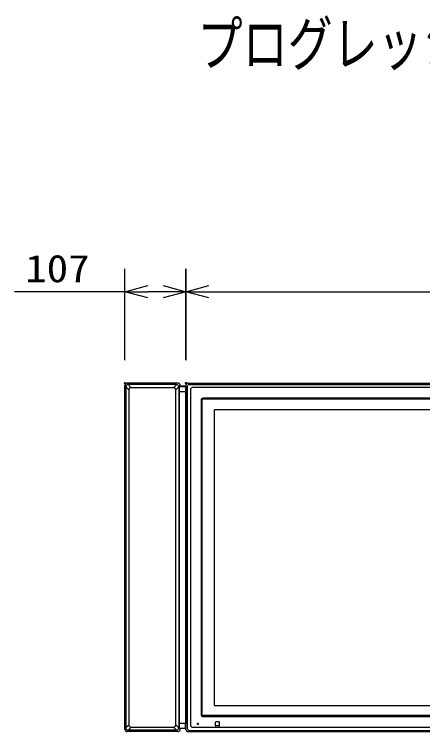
# Model space of a CAD drawing. Units: millimetres, scale not verified. Extents: x -63 to 63, y -57 to 57.
# Drawn here: x -51.5 to -15.8, y -5.4 to 57.4 of the extents above; entities that cross this region are included whole.
import ezdxf
from ezdxf.enums import TextEntityAlignment as Align

# ---------------------------------------------------------------- set-up
doc = ezdxf.new("R2010")
doc.units = ezdxf.units.MM
doc.header["$LTSCALE"] = 0.190236
doc.header["$PDMODE"] = 32
doc.header["$PDSIZE"] = 0.0951
for name, color, linetype in [('0-0_MOJI1', 2, 'Continuous'), ('0-2_GAIKEI', 1, 'Continuous'), ('0-3_WAKU', 3, 'Continuous'), ('0-4_DEFPOINTS', 7, 'Continuous')]:
    doc.layers.add(name, color=color, linetype=linetype)
doc.styles.add('ＭＳ ゴシック', font='')
doc.styles.get('ＭＳ ゴシック').set_extended_font_data('MS Gothic')

# ---------------------------------------------------------------- blocks, each defined once
blk = doc.blocks.new('_OPEN30')
at = {"layer": '0-3_WAKU', "color": 7}
blk.add_line((0, 0), (-1, 0), dxfattribs=at)
blk.add_lwpolyline([(-1, 0.26795), (0, 0), (-1, -0.26795)], dxfattribs=at)

msp = doc.modelspace()

# ---------------------------------------------------------------- linework, layer by layer
at = {"layer": '0-2_GAIKEI', "color": 3}
for p, q in [((-41.8653, 27.1382), (-41.8653, 35.1382)), ((-36.5136, 27.1382), (-36.5136, 35.1382)), ((-41.8653, 33.1382), (-51.532, 33.1382)), ((-38.5136, 33.1382), (-39.8653, 33.1382))]:
    msp.add_line(p, q, dxfattribs=at)
at = {"layer": '0-2_GAIKEI', "color": 7}
for p, q in [((-37.2203, 25.14), (-41.6655, 25.1369)), ((-36.3192, 25.1384), (13.3865, 25.1384)), ((-41.8653, 24.9331), (-41.8654, 24.9331)), ((-41.8653, -5.1602), (-41.8653, 24.9331)), ((-36.5822, 24.8677), (-37.1215, 24.8677)), ((-37.1215, 24.8677), (-37.1215, -5.027)), ((-37.0843, 24.8677), (-37.0843, 24.8377)), ((-37.0202, 24.9402), (-37.0201, 24.9402)), ((-37.0202, 24.94), (-37.0202, 24.8677)), ((-37.0201, 24.9402), (-37.0201, 24.9402)), ((-36.5639, 24.8677), (-36.5822, 24.8677)), ((-36.5639, 24.8677), (-36.5323, 24.8677)), ((-36.5323, 24.8677), (-36.5192, 24.4177)), ((-36.5192, -5.1616), (-36.5192, 24.9384)), ((-36.5192, 24.4177), (-36.5192, -4.641)), ((-36.5323, -5.091), (-36.5192, -4.641)), ((-41.8653, -5.1564), (-41.8654, -5.1564)), ((-37.2203, -5.3633), (-41.6655, -5.3602)), ((-37.0843, -5.091), (-37.0843, -5.061)), ((-37.0202, -5.1633), (-37.0202, -5.091)), ((-37.0202, -5.1635), (-37.0201, -5.1635)), ((-37.0201, -5.1635), (-37.0201, -5.1635)), ((-36.5639, -5.091), (-36.5323, -5.091)), ((-36.3192, -5.3616), (13.3865, -5.3616))]:
    msp.add_line(p, q, dxfattribs=at)
at = {"layer": '0-2_GAIKEI'}
for p, q in [((-41.783, 24.8055), (-41.783, -5.0288)), ((-41.7829, 24.8046), (-41.5493, 24.57)), ((-41.3493, 24.7699), (-41.5856, 25.0055)), ((-37.3565, 25.0036), (-41.5829, 25.0055)), ((-41.5227, 24.5433), (-41.5227, -4.7666)), ((-41.3227, 24.7433), (-37.617, 24.7433)), ((-37.3563, 25.0036), (-37.5902, 24.7699)), ((-37.417, -4.7666), (-37.417, 24.5433)), ((-37.1566, 24.8038), (-37.3902, 24.5699)), ((-37.1566, 24.8036), (-37.1566, -5.0268)), ((-37.1017, 24.8377), (-37.1141, 24.4099)), ((-37.1017, 24.8377), (-36.5648, 24.8377)), ((-36.5648, 24.8377), (-36.5523, 24.4099)), ((-36.4131, 24.8323), (-36.4131, -5.0555)), ((-36.2131, 25.0323), (13.2804, 25.0323)), ((-36.1342, 24.5534), (-36.1342, -4.7766)), ((13.0015, 24.7534), (-35.9342, 24.7534)), ((-37.1141, 24.4099), (-36.5523, 24.4099)), ((-37.1141, 24.4099), (-37.1141, -4.6332)), ((-35.1992, 23.6384), (-35.1992, -3.8616)), ((-35.1255, 23.6384), (-35.1255, -3.8616)), ((-35.1192, 23.6384), (-35.1192, -3.8616)), ((12.0865, 23.8184), (-35.0192, 23.8184)), ((12.0865, 23.7447), (-35.0192, 23.7447)), ((12.0865, 23.7384), (-35.0192, 23.7384)), ((-34.0192, -3.0616), (11.0865, -3.0616)), ((12.0865, -3.9616), (-35.0192, -3.9616)), ((-35.0192, -3.9679), (12.0865, -3.9679)), ((-35.0192, -4.0416), (12.0865, -4.0416)), ((-41.7829, -5.0278), (-41.5493, -4.7932)), ((-41.3493, -4.9931), (-41.5856, -5.2288)), ((-41.3227, -4.9666), (-37.617, -4.9666)), ((-37.3563, -5.2268), (-37.5902, -4.9931)), ((-37.1566, -5.0271), (-37.3902, -4.7931)), ((-37.1017, -5.061), (-37.1141, -4.6332)), ((-37.1141, -4.6332), (-36.5523, -4.6332)), ((-36.5648, -5.061), (-36.5523, -4.6332)), ((-35.9342, -4.9766), (13.0015, -4.9766)), ((-35.5092, -4.7266), (-35.5092, -4.6466)), ((-35.4292, -4.6466), (-35.5092, -4.6466)), ((-35.4292, -4.7266), (-35.5092, -4.7266)), ((-35.4292, -4.7266), (-35.4292, -4.6466)), ((-33.9292, -4.8366), (-33.9292, -4.5366)), ((-33.6042, -4.5116), (-33.9042, -4.5116)), ((-33.6042, -4.8616), (-33.9042, -4.8616)), ((-33.5792, -4.8366), (-33.5792, -4.5366)), ((-37.3565, -5.2268), (-41.5829, -5.2288)), ((-37.1017, -5.061), (-36.5648, -5.061)), ((-36.2131, -5.2555), (13.2804, -5.2555))]:
    msp.add_line(p, q, dxfattribs=at)
at = {"layer": '0-2_GAIKEI', "color": 7}
for points in [[(-41.6643, 25.1372), (-41.6643, 25.1372), (-41.6643, 25.1372), (-41.6643, 25.1372), (-41.6642, 25.1372), (-41.6642, 25.1372), (-41.6642, 25.1372), (-41.6641, 25.1372), (-41.6641, 25.1372), (-41.6641, 25.1372), (-41.6641, 25.1372), (-41.664, 25.1372), (-41.664, 25.1372), (-41.664, 25.1372), (-41.664, 25.1372), (-41.6639, 25.1372), (-41.6639, 25.1372), (-41.6639, 25.1372), (-41.6638, 25.1372), (-41.6638, 25.1372), (-41.6638, 25.1372), (-41.6638, 25.1372), (-41.6637, 25.1372), (-41.6637, 25.1371), (-41.6637, 25.1371), (-41.6636, 25.1371), (-41.6636, 25.1371), (-41.6636, 25.1371), (-41.6636, 25.1371), (-41.6635, 25.1371), (-41.6635, 25.1371), (-41.6635, 25.1371), (-41.6635, 25.1371), (-41.6634, 25.1371), (-41.6634, 25.1371), (-41.6634, 25.1371), (-41.6634, 25.1371), (-41.6633, 25.137), (-41.6633, 25.137), (-41.6633, 25.137)], [(-41.6633, 25.137), (-41.6632, 25.137), (-41.6632, 25.137), (-41.6632, 25.137), (-41.6632, 25.137), (-41.6631, 25.137), (-41.6631, 25.137), (-41.6631, 25.137), (-41.6631, 25.137), (-41.663, 25.137), (-41.663, 25.1369), (-41.663, 25.1369), (-41.663, 25.1369)], [(-41.6643, -5.3605), (-41.6643, -5.3605), (-41.6643, -5.3605), (-41.6643, -5.3605), (-41.6642, -5.3604), (-41.6642, -5.3604), (-41.6642, -5.3604), (-41.6641, -5.3604), (-41.6641, -5.3604), (-41.6641, -5.3604), (-41.6641, -5.3604), (-41.664, -5.3604), (-41.664, -5.3604), (-41.664, -5.3604), (-41.664, -5.3604), (-41.6639, -5.3604), (-41.6639, -5.3604), (-41.6639, -5.3604), (-41.6638, -5.3604), (-41.6638, -5.3604), (-41.6638, -5.3604), (-41.6638, -5.3604), (-41.6637, -5.3604), (-41.6637, -5.3604), (-41.6637, -5.3604), (-41.6636, -5.3604), (-41.6636, -5.3604), (-41.6636, -5.3604), (-41.6636, -5.3604), (-41.6635, -5.3604), (-41.6635, -5.3603), (-41.6635, -5.3603), (-41.6635, -5.3603), (-41.6634, -5.3603), (-41.6634, -5.3603), (-41.6634, -5.3603), (-41.6634, -5.3603), (-41.6633, -5.3603), (-41.6633, -5.3603), (-41.6633, -5.3603)], [(-41.6633, -5.3603), (-41.6632, -5.3603), (-41.6632, -5.3603), (-41.6632, -5.3602), (-41.6632, -5.3602), (-41.6631, -5.3602), (-41.6631, -5.3602), (-41.6631, -5.3602), (-41.6631, -5.3602), (-41.663, -5.3602), (-41.663, -5.3602), (-41.663, -5.3602)], [(-36.5639, -5.091), (-36.5822, -5.091), (-37.0843, -5.091)]]:
    msp.add_lwpolyline(points, dxfattribs=at)
at = {"layer": '0-2_GAIKEI'}
for points in [[(-41.663, 25.1369), (-41.6621, 25.135), (-41.6612, 25.1331), (-41.6603, 25.1311), (-41.6594, 25.1292), (-41.6585, 25.1273), (-41.6576, 25.1254), (-41.6568, 25.1234), (-41.6559, 25.1215), (-41.655, 25.1196), (-41.6541, 25.1177), (-41.6532, 25.1157), (-41.6523, 25.1138), (-41.6514, 25.1119), (-41.6505, 25.1099), (-41.6496, 25.108), (-41.6488, 25.1061), (-41.6479, 25.1042), (-41.647, 25.1022), (-41.6461, 25.1003), (-41.6452, 25.0984), (-41.6443, 25.0965), (-41.6434, 25.0945), (-41.6425, 25.0926), (-41.6416, 25.0907), (-41.6408, 25.0887), (-41.6399, 25.0868), (-41.639, 25.0849), (-41.6381, 25.083), (-41.6372, 25.081), (-41.6363, 25.0791), (-41.6354, 25.0772), (-41.6345, 25.0752), (-41.6337, 25.0733), (-41.6328, 25.0714), (-41.6319, 25.0695), (-41.631, 25.0675), (-41.6301, 25.0656), (-41.6292, 25.0637), (-41.6283, 25.0617)], [(-41.855, 24.9128), (-41.8559, 24.9147), (-41.8568, 24.9165), (-41.8578, 24.9183), (-41.8587, 24.9202), (-41.8597, 24.922), (-41.8606, 24.9239), (-41.8616, 24.9257), (-41.8625, 24.9276), (-41.8634, 24.9294), (-41.8644, 24.9313), (-41.8653, 24.9331)], [(-41.8182, 24.8409), (-41.8191, 24.8427), (-41.82, 24.8445), (-41.821, 24.8464), (-41.8219, 24.8482), (-41.8229, 24.8501), (-41.8238, 24.8519), (-41.8248, 24.8538), (-41.8257, 24.8556), (-41.8267, 24.8575), (-41.8276, 24.8593), (-41.8285, 24.8612), (-41.8295, 24.863), (-41.8304, 24.8648), (-41.8314, 24.8667), (-41.8323, 24.8685), (-41.8333, 24.8704), (-41.8342, 24.8722), (-41.8352, 24.8741), (-41.8361, 24.8759), (-41.837, 24.8778), (-41.838, 24.8796), (-41.8389, 24.8814), (-41.8399, 24.8833), (-41.8408, 24.8851), (-41.8418, 24.887), (-41.8427, 24.8888), (-41.8436, 24.8907), (-41.8446, 24.8925), (-41.8455, 24.8944), (-41.8465, 24.8962), (-41.8474, 24.898), (-41.8484, 24.8999), (-41.8493, 24.9017), (-41.8502, 24.9036), (-41.8512, 24.9054), (-41.8521, 24.9073), (-41.8531, 24.9091), (-41.854, 24.911), (-41.855, 24.9128)], [(-41.6283, 25.0617), (-41.6275, 25.0598), (-41.6266, 25.0579), (-41.6257, 25.056), (-41.6248, 25.054), (-41.6239, 25.0521), (-41.623, 25.0502), (-41.6221, 25.0482), (-41.6212, 25.0463), (-41.6204, 25.0444), (-41.6195, 25.0425), (-41.6186, 25.0405)], [(-34.0192, -3.0616), (-34.0192, 22.8384), (11.0865, 22.8384)], [(-41.855, -5.1361), (-41.8559, -5.1379), (-41.8568, -5.1397), (-41.8578, -5.1416), (-41.8587, -5.1434), (-41.8597, -5.1453), (-41.8606, -5.1471), (-41.8616, -5.149), (-41.8625, -5.1508), (-41.8634, -5.1527), (-41.8644, -5.1545), (-41.8653, -5.1564)], [(-41.8182, -5.0641), (-41.8191, -5.0659), (-41.82, -5.0678), (-41.821, -5.0696), (-41.8219, -5.0715), (-41.8229, -5.0733), (-41.8238, -5.0752), (-41.8248, -5.077), (-41.8257, -5.0789), (-41.8267, -5.0807), (-41.8276, -5.0825), (-41.8285, -5.0844), (-41.8295, -5.0862), (-41.8304, -5.0881), (-41.8314, -5.0899), (-41.8323, -5.0918), (-41.8333, -5.0936), (-41.8342, -5.0955), (-41.8352, -5.0973), (-41.8361, -5.0992), (-41.837, -5.101), (-41.838, -5.1028), (-41.8389, -5.1047), (-41.8399, -5.1065), (-41.8408, -5.1084), (-41.8418, -5.1102), (-41.8427, -5.1121), (-41.8436, -5.1139), (-41.8446, -5.1158), (-41.8455, -5.1176), (-41.8465, -5.1194), (-41.8474, -5.1213), (-41.8484, -5.1231), (-41.8493, -5.125), (-41.8502, -5.1268), (-41.8512, -5.1287), (-41.8521, -5.1305), (-41.8531, -5.1324), (-41.854, -5.1342), (-41.855, -5.1361)], [(-41.663, -5.3602), (-41.6621, -5.3582), (-41.6612, -5.3563), (-41.6603, -5.3544), (-41.6594, -5.3525), (-41.6585, -5.3505), (-41.6576, -5.3486), (-41.6568, -5.3467), (-41.6559, -5.3448), (-41.655, -5.3428), (-41.6541, -5.3409), (-41.6532, -5.339), (-41.6523, -5.337), (-41.6514, -5.3351), (-41.6505, -5.3332), (-41.6496, -5.3313), (-41.6488, -5.3293), (-41.6479, -5.3274), (-41.647, -5.3255), (-41.6461, -5.3236), (-41.6452, -5.3216), (-41.6443, -5.3197), (-41.6434, -5.3178), (-41.6425, -5.3158), (-41.6416, -5.3139), (-41.6408, -5.312), (-41.6399, -5.3101), (-41.639, -5.3081), (-41.6381, -5.3062), (-41.6372, -5.3043), (-41.6363, -5.3023), (-41.6354, -5.3004), (-41.6345, -5.2985), (-41.6337, -5.2966), (-41.6328, -5.2946), (-41.6319, -5.2927), (-41.631, -5.2908), (-41.6301, -5.2888), (-41.6292, -5.2869), (-41.6283, -5.285)], [(-41.6283, -5.285), (-41.6275, -5.2831), (-41.6266, -5.2811), (-41.6257, -5.2792), (-41.6248, -5.2773), (-41.6239, -5.2753), (-41.623, -5.2734), (-41.6221, -5.2715), (-41.6212, -5.2696), (-41.6204, -5.2676), (-41.6195, -5.2657), (-41.6186, -5.2638)]]:
    msp.add_lwpolyline(points, dxfattribs=at)
at = {"layer": '0-2_GAIKEI', "color": 7}
for centre, start, end in [((-41.6653, 24.9369), 90.03983, 180), ((-37.2202, 24.94), 0, 90.03983), ((-36.3192, 24.9384), 90, 180), ((-36.3192, 24.9384), 90, 180), ((-41.6653, -5.1602), 180, 269.96017), ((-37.2202, -5.1633), 269.96017, 0), ((-36.3192, -5.1616), 180, 270), ((-36.3192, -5.1616), 180, 270)]:
    msp.add_arc(centre, 0.2, start, end, dxfattribs=at)
at = {"layer": '0-2_GAIKEI'}
for centre, radius, start, end in [((-41.583, 24.8055), 0.2, 89.97396, 180), ((-41.3227, 24.5433), 0.2, 90, 180), ((-37.617, 24.5433), 0.2, 0, 90), ((-37.3566, 24.8036), 0.2, 0, 89.97396), ((-36.2131, 24.8323), 0.2, 90, 180), ((-35.9342, 24.5534), 0.2, 90, 180), ((-35.0192, 23.6384), 0.18, 90, 180), ((-35.0192, 23.6384), 0.1063, 90, 180), ((-35.0192, 23.6384), 0.1, 90, 180), ((-35.0192, -3.8616), 0.18, 180, 270), ((-35.0192, -3.8616), 0.1063, 180, 270), ((-35.0192, -3.8616), 0.1, 180, 270), ((-41.3227, -4.7666), 0.2, 180, 270), ((-37.617, -4.7666), 0.2, 270, 0), ((-35.9342, -4.7766), 0.2, 180, 270), ((-33.9042, -4.5366), 0.025, 90, 180), ((-33.9042, -4.8366), 0.025, 180, 270), ((-33.6042, -4.5366), 0.025, 0, 90), ((-33.6042, -4.8366), 0.025, 270, 0), ((-41.583, -5.0288), 0.2, 180, 270.02604), ((-37.3566, -5.0268), 0.2, 270.02604, 360), ((-36.2131, -5.0555), 0.2, 180, 270)]:
    msp.add_arc(centre, radius, start, end, dxfattribs=at)
at = {"layer": '0-3_WAKU'}
for p, q in [((-36.5192, 27.1382), (-36.5192, 35.1382)), ((-34.5192, 33.1382), (11.5865, 33.1382))]:
    msp.add_line(p, q, dxfattribs=at)
at = {"layer": '0-3_WAKU', "color": 7}
for p in [(-41.8653, 33.1382), (-41.8653, 25.1382), (-36.5136, 25.1382)]:
    msp.add_point(p, dxfattribs=at)
at = {"layer": '0-4_DEFPOINTS'}
msp.add_point((-36.5192, 25.1382), dxfattribs=at)

# ---------------------------------------------------------------- block references
at = {"layer": '0-2_GAIKEI', "xscale": 2, "yscale": 2, "rotation": 180}
msp.add_blockref('_OPEN30', (-41.8653, 33.1382), dxfattribs=at)
at = {"layer": '0-2_GAIKEI', "xscale": 2, "yscale": 2}
msp.add_blockref('_OPEN30', (-36.5136, 33.1382), dxfattribs=at)
at = {"layer": '0-3_WAKU', "xscale": 2, "yscale": 2, "rotation": 180}
msp.add_blockref('_OPEN30', (-36.5192, 33.1382), dxfattribs=at)

# ---------------------------------------------------------------- texts
at = {"layer": '0-0_MOJI1', "style": 'ＭＳ ゴシック', "width": 0.75}
msp.add_text('プログレッシブワイドプラズマディスプレイ（ＳＰ付）', height=3.848, dxfattribs=at).set_placement((-35.5001, 51.7599), align=Align.BOTTOM_LEFT)
at = {"layer": '0-2_GAIKEI', "color": 3, "style": 'ＭＳ ゴシック', "width": 1.15}
msp.add_text('107', height=2.406, dxfattribs=at).set_placement((-50.5858, 33.2477), align=Align.BOTTOM_LEFT)

doc.saveas('drawing.dxf')
